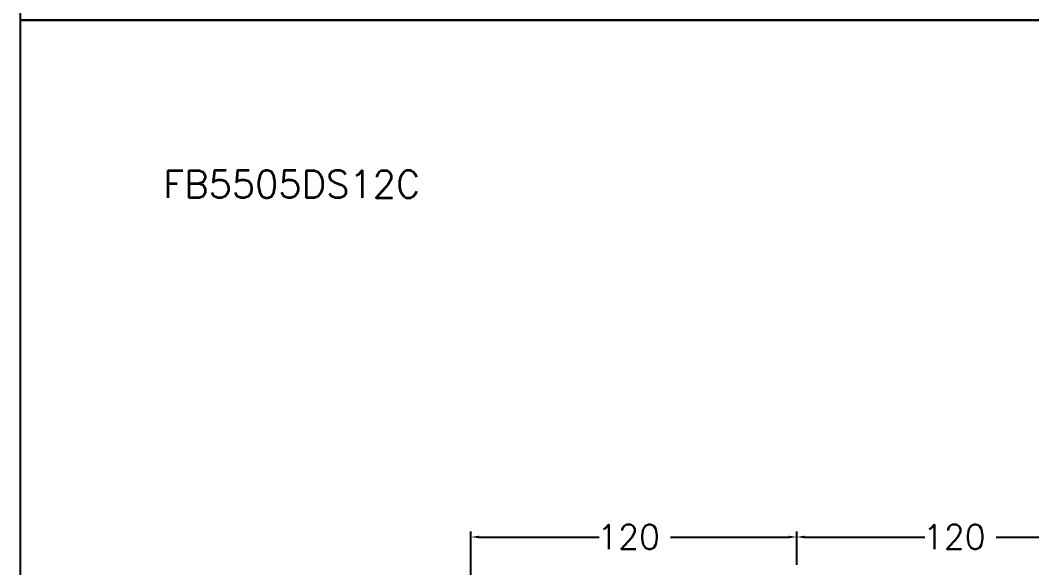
# Model space of a CAD drawing. Extents: x 50 to 890, y 50 to 1238.
# Drawn here: x 50 to 422.7, y 442.3 to 644 of the extents above; entities that cross this region are included whole.
import ezdxf

# ---------------------------------------------------------------- set-up
doc = ezdxf.new("R2010")
doc.units = 0
doc.header["$LTSCALE"] = 7
doc.header["$MEASUREMENT"] = 0
doc.layers.get('0').update_dxf_attribs({"color": 2, "linetype": 'CONTINUOUS'})
for name, color, linetype in [('D', 2, 'CONTINUOUS'), ('DWG', 7, 'CONTINUOUS'), ('TEXT', 5, 'CONTINUOUS')]:
    doc.layers.add(name, color=color, linetype=linetype)
doc.styles.add('GHS', font='ROMANS', dxfattribs={"bigfont": 'GHS'})

# ---------------------------------------------------------------- blocks, each defined once
blk = doc.blocks.new('BORDER')
for p, q in [((1, 1), (0, 1)), ((0, 1), (0, 0)), ((0, 0), (1, 0))]:
    blk.add_line(p, q)

msp = doc.modelspace()

# ---------------------------------------------------------------- linework, layer by layer
at = {"layer": 'D'}
for p, q in [((216.07, 419.09), (216.07, 455.6)), ((336.07, 443.34), (336.07, 455.6)), ((336.07, 443.34), (336.07, 455.6)), ((219.07, 453.6), (263.34, 453.6)), ((289.55, 453.6), (333.07, 453.6)), ((339.07, 453.6), (383.34, 453.6)), ((409.55, 453.6), (453.07, 453.6))]:
    msp.add_line(p, q, dxfattribs=at)
for points in [[(219.07, 454.1), (219.07, 453.1), (216.07, 453.6)], [(333.07, 454.1), (333.07, 453.1), (336.07, 453.6)], [(339.07, 454.1), (339.07, 453.1), (336.07, 453.6)]]:
    msp.add_solid(points, dxfattribs=at)

# ---------------------------------------------------------------- block references
at = {"xscale": 840, "yscale": 594, "zscale": 840}
for p in [(50, 644), (50, 50)]:
    msp.add_blockref('BORDER', p, dxfattribs=at)

# ---------------------------------------------------------------- texts
at = {"layer": 'DWG', "style": 'GHS'}
for p in [(262.57, 449.16), (382.57, 449.16)]:
    msp.add_text('120', height=9, dxfattribs=at).set_placement(p)
at = {"layer": 'TEXT', "style": 'GHS'}
msp.add_text('FB5505DS12C', height=10, dxfattribs=at).set_placement((102.68, 578.58))

doc.saveas('drawing.dxf')
